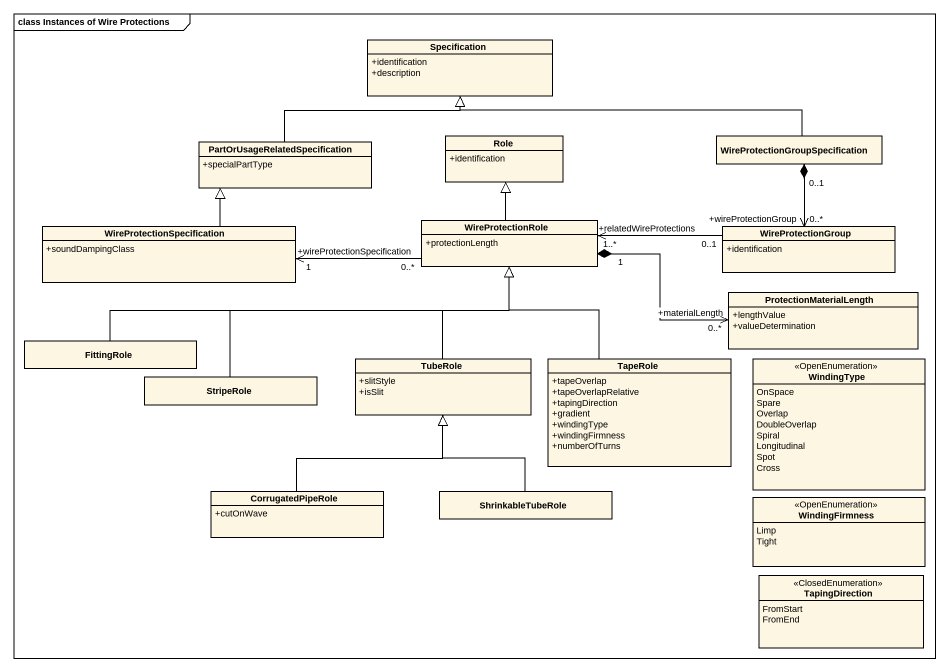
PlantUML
@startuml
mainframe class Instances of Wire Protections
hide circle
hide empty members
skinparam classAttributeIconSize 0
class Specification {
  +identification
  +description
}
class "PartOrUsageRelatedSpecification" as PartOrUsageRelatedSpecificat {
  +specialPartType
}
class Role {
  +identification
}
class "WireProtectionGroupSpecification" as WireProtectionGroupSpecifica
class WireProtectionSpecification {
  +soundDampingClass
}
class WireProtectionRole {
  +protectionLength
}
class WireProtectionGroup {
  +identification
}
class ProtectionMaterialLength {
  +lengthValue
  +valueDetermination
}
class FittingRole
class StripeRole
class TubeRole {
  +slitStyle
  +isSlit
}
class TapeRole {
  +tapeOverlap
  +tapeOverlapRelative
  +tapingDirection
  +gradient
  +windingType
  +windingFirmness
  +numberOfTurns
}
enum WindingType <<OpenEnumeration>> {
  OnSpace
  Spare
  Overlap
  DoubleOverlap
  Spiral
  Longitudinal
  Spot
  Cross
}
class CorrugatedPipeRole {
  +cutOnWave
}
class ShrinkableTubeRole
enum WindingFirmness <<OpenEnumeration>> {
  Limp
  Tight
}
enum TapingDirection <<ClosedEnumeration>> {
  FromStart
  FromEnd
}
PartOrUsageRelatedSpecificat -right-|> Specification
WireProtectionGroupSpecifica -left-|> Specification
WireProtectionGroupSpecifica "0..1" *--> "0..*\n+wireProtectionGroup" WireProtectionGroup
WireProtectionSpecification -up-|> PartOrUsageRelatedSpecificat
WireProtectionRole -up-|> Role
WireProtectionRole "0..*" -left-> "+wireProtectionSpecification\n1" WireProtectionSpecification
WireProtectionRole "1" *-right-> "0..*\n+materialLength" ProtectionMaterialLength
WireProtectionGroup "0..1" -left-> "+relatedWireProtections\n1..*" WireProtectionRole
FittingRole -right-|> WireProtectionRole
StripeRole -right-|> WireProtectionRole
TubeRole -up-|> WireProtectionRole
TapeRole -up-|> WireProtectionRole
CorrugatedPipeRole -up-|> TubeRole
ShrinkableTubeRole -up-|> TubeRole
@enduml
